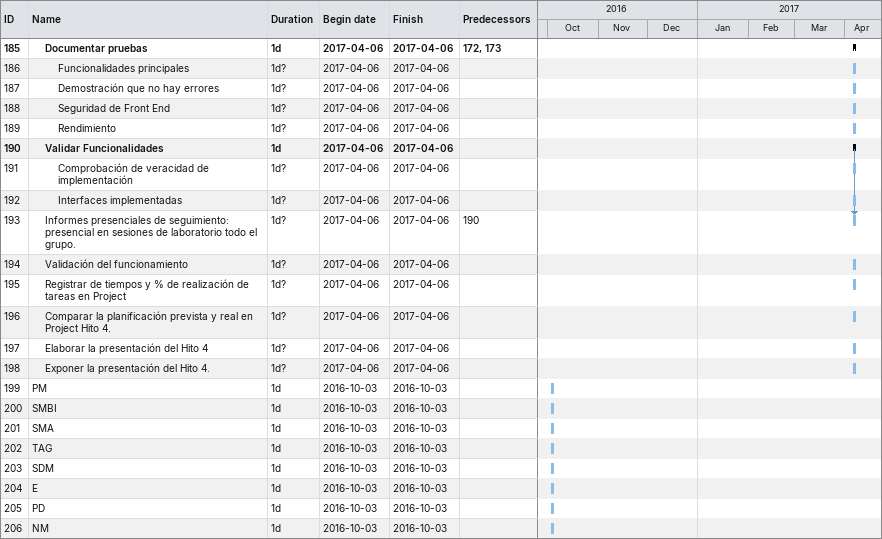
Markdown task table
| ID | Level | Task | Duration | Start | Finish | Predecessors |
|---|---|---|---|---|---|---|
| 185 | 2 | **Documentar pruebas** | 1d | 2017-04-06 | 2017-04-06 | 172, 173 |
| 186 | 3 | Funcionalidades principales | 1d? | 2017-04-06 | 2017-04-06 |  |
| 187 | 3 | Demostración que no hay errores | 1d? | 2017-04-06 | 2017-04-06 |  |
| 188 | 3 | Seguridad de Front End | 1d? | 2017-04-06 | 2017-04-06 |  |
| 189 | 3 | Rendimiento | 1d? | 2017-04-06 | 2017-04-06 |  |
| 190 | 2 | **Validar Funcionalidades** | 1d | 2017-04-06 | 2017-04-06 |  |
| 191 | 3 | Comprobación de veracidad de implementación | 1d? | 2017-04-06 | 2017-04-06 |  |
| 192 | 3 | Interfaces implementadas | 1d? | 2017-04-06 | 2017-04-06 |  |
| 193 | 2 | Informes presenciales de seguimiento: presencial en sesiones de laboratorio todo el grupo. | 1d? | 2017-04-06 | 2017-04-06 | 190 |
| 194 | 2 | Validación del funcionamiento | 1d? | 2017-04-06 | 2017-04-06 |  |
| 195 | 2 | Registrar de tiempos y % de realización de tareas en Project | 1d? | 2017-04-06 | 2017-04-06 |  |
| 196 | 2 | Comparar la planificación prevista y real en Project Hito 4. | 1d? | 2017-04-06 | 2017-04-06 |  |
| 197 | 2 | Elaborar la presentación del Hito 4 | 1d? | 2017-04-06 | 2017-04-06 |  |
| 198 | 2 | Exponer la presentación del Hito 4. | 1d? | 2017-04-06 | 2017-04-06 |  |
| 199 | 1 | PM | 1d | 2016-10-03 | 2016-10-03 |  |
| 200 | 1 | SMBI | 1d | 2016-10-03 | 2016-10-03 |  |
| 201 | 1 | SMA | 1d | 2016-10-03 | 2016-10-03 |  |
| 202 | 1 | TAG | 1d | 2016-10-03 | 2016-10-03 |  |
| 203 | 1 | SDM | 1d | 2016-10-03 | 2016-10-03 |  |
| 204 | 1 | E | 1d | 2016-10-03 | 2016-10-03 |  |
| 205 | 1 | PD | 1d | 2016-10-03 | 2016-10-03 |  |
| 206 | 1 | NM | 1d | 2016-10-03 | 2016-10-03 |  |
